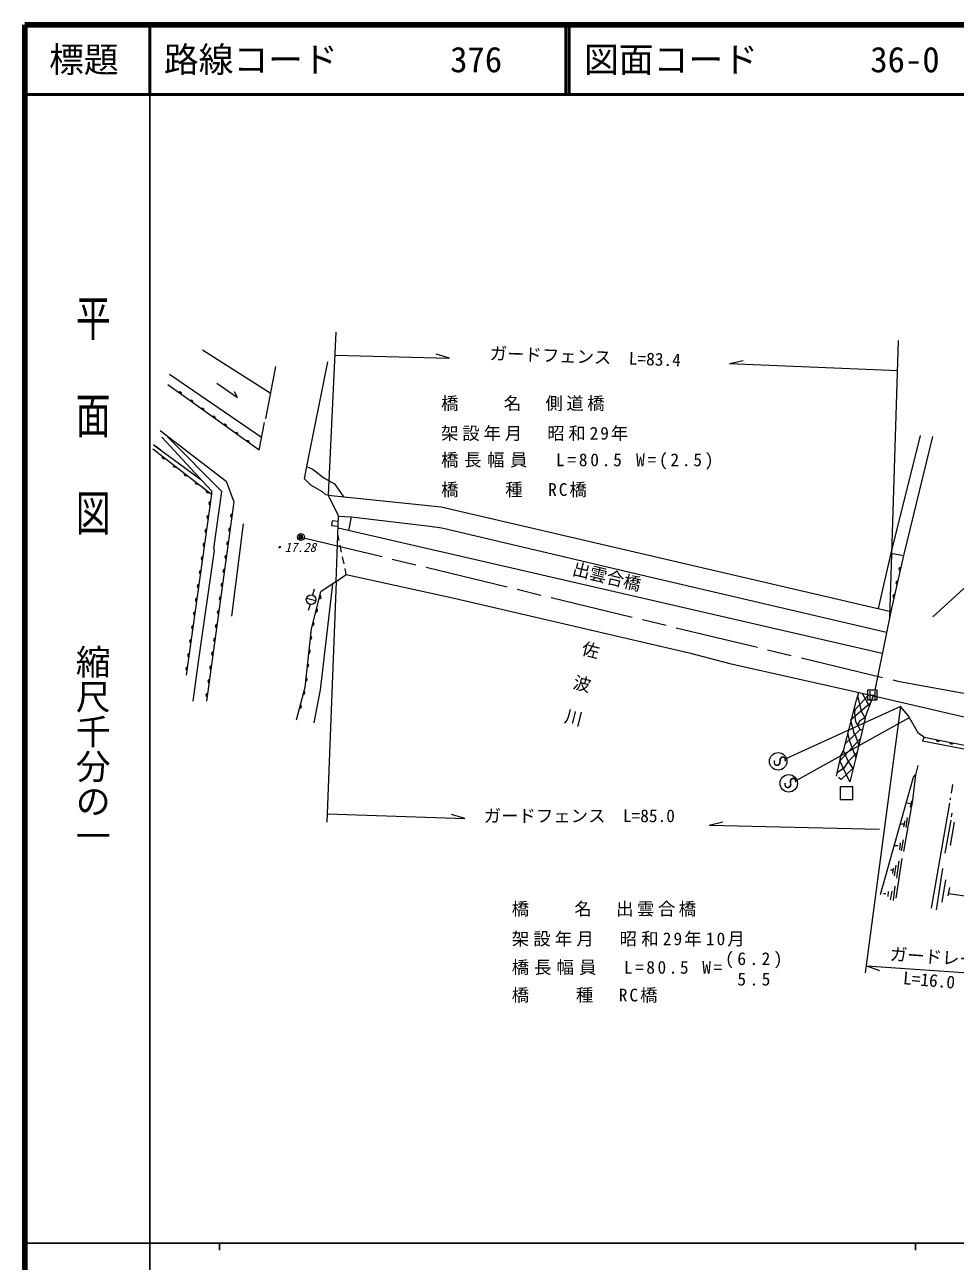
# Model space of a CAD drawing. Units: millimetres, scale not verified. Extents: x 40000 to 680000, y 20000 to 380000.
# Drawn here: x 40000 to 173738, y 202409 to 380000 of the extents above; entities that cross this region are included whole.
import ezdxf
from ezdxf.enums import TextEntityAlignment as Align

# ---------------------------------------------------------------- set-up
doc = ezdxf.new("R2010")
doc.units = ezdxf.units.MM
doc.header["$LTSCALE"] = 1000
doc.header["$PDMODE"] = 32
doc.header["$PDSIZE"] = 500
doc.linetypes.add('CHAIN', pattern=[18.5, 12, -1.5, 3.5, -1.5])
for name, color, linetype, lineweight in [('M-BGD', 7, 'Continuous', 13), ('M-BMK', 2, 'CHAIN', 13), ('M-BMK-SRVR', 3, 'Continuous', 13), ('M-STR-HTXT', 7, 'Continuous', 13), ('M-STR-STR1', 1, 'Continuous', 13), ('M-TTL', 2, 'Continuous', 140), ('M-TTL-BAND', 7, 'Continuous', 25), ('M-TTL-LINE', 7, 'Continuous', 50)]:
    doc.layers.add(name, color=color, linetype=linetype, lineweight=lineweight)
doc.layers.add('M-OTRS', color=6, linetype='Continuous')
doc.layers.add('M-TTL-TXT', color=7, linetype='Continuous')
doc.styles.add('@ＭＳ ゴシック', font='')
doc.styles.add('ＭＳ ゴシック', font='')
doc.styles.get('@ＭＳ ゴシック').set_extended_font_data('@MS Gothic')
doc.styles.get('ＭＳ ゴシック').set_extended_font_data('MS Gothic')

msp = doc.modelspace()

# ---------------------------------------------------------------- linework, layer by layer
at = {"layer": 'M-BGD'}
for p, q in [((65558, 333305), (75295, 327124)), ((76057, 330934), (74618, 323399)), ((60817, 329833), (74025, 320774)), ((73686, 318911), (60565, 328298)), ((59462, 321705), (68945, 314424)), ((73686, 318911), (74448, 322891)), ((59716, 320774), (66828, 313069)), ((68352, 312985), (60478, 320859)), ((168682, 321028), (164497, 304102)), ((170460, 320859), (166277, 303763)), ((59547, 318911), (60817, 317980)), ((60817, 317980), (65304, 314678)), ((80544, 316541), (81476, 316117)), ((81476, 316117), (83000, 314932)), ((68945, 314424), (70046, 311461)), ((80206, 314763), (81052, 313916)), ((83000, 314932), (84524, 314085)), ((66828, 313069), (66836, 312577)), ((67167, 304772), (68352, 312985)), ((81052, 313916), (82746, 312985)), ((82746, 312985), (83254, 312477)), ((84524, 314085), (85878, 312138)), ((70046, 311461), (66121, 282837)), ((83611, 312439), (83254, 312477)), ((85116, 309429), (86894, 309344)), ((86894, 309344), (86548, 307350)), ((71400, 308328), (69707, 295035)), ((84185, 308751), (84100, 308074)), ((84100, 308074), (85061, 307981)), ((85087, 308661), (84185, 308751)), ((163234, 289675), (85050, 307695)), ((85194, 305918), (85014, 306776)), ((64966, 288516), (67252, 304518)), ((67252, 304518), (67167, 304772)), ((85544, 304254), (85338, 305233)), ((164497, 304102), (162663, 296166)), ((166277, 303763), (164475, 295735)), ((164497, 304102), (166277, 303763)), ((85893, 302590), (85687, 303569)), ((86217, 301047), (86037, 301905)), ((81618, 298956), (81374, 298076)), ((84754, 300036), (82581, 298533)), ((81815, 297249), (80498, 297612)), ((81003, 296747), (80759, 295867)), ((64204, 282843), (64966, 288516)), ((162526, 284424), (161126, 284424)), ((161126, 284424), (161126, 283024)), ((161504, 283084), (161504, 284273)), ((162198, 284281), (162198, 283088)), ((162526, 283024), (162526, 284424)), ((157676, 275731), (159538, 283013)), ((159369, 281658), (161331, 283777)), ((159538, 283013), (159859, 284110)), ((159708, 283605), (160216, 281404)), ((160384, 283880), (161401, 282081)), ((161941, 283635), (160724, 280473)), ((160978, 283859), (196538, 275562)), ((161535, 282581), (161062, 282166)), ((161126, 283024), (162526, 283024)), ((161504, 283724), (162198, 283724)), ((165888, 282081), (149463, 274631)), ((161062, 282166), (158692, 280134)), ((159284, 281065), (159369, 281658)), ((159454, 279880), (159284, 281065)), ((160216, 281404), (160808, 280388)), ((166989, 280811), (165888, 282081)), ((168428, 278187), (166989, 280811)), ((150987, 271498), (167074, 280473)), ((158692, 280134), (159200, 278102)), ((160808, 280388), (159454, 274715)), ((160046, 278779), (159454, 279880)), ((159962, 279965), (159708, 279372)), ((159792, 279287), (159708, 279372)), ((160724, 280473), (159962, 279965)), ((160046, 277425), (157149, 274292)), ((160046, 278779), (157845, 276663)), ((158268, 278271), (158522, 277171)), ((158522, 277171), (159454, 274715)), ((159200, 278102), (159369, 278017)), ((159369, 278017), (159877, 276493)), ((160046, 278779), (160385, 278779)), ((169275, 277679), (168428, 278187)), ((169275, 277679), (169021, 277171)), ((169021, 277171), (184176, 274207)), ((169275, 277679), (185951, 274399)), ((157337, 275139), (157676, 275731)), ((157676, 275731), (158353, 274207)), ((159623, 275423), (159284, 275139)), ((156660, 272091), (157337, 275139)), ((158607, 271244), (157149, 274292)), ((158353, 274207), (157676, 273191)), ((159284, 275139), (158353, 274207)), ((158353, 274207), (159030, 273191)), ((159454, 274715), (158607, 271244)), ((168344, 273615), (168005, 272260)), ((157676, 273191), (156760, 272544)), ((157083, 271752), (156998, 271921)), ((157337, 271583), (157083, 271752)), ((159030, 273191), (157337, 271583)), ((163010, 255073), (167751, 271921)), ((168005, 272260), (167582, 268619)), ((167751, 271921), (168005, 272260)), ((159015, 270550), (157215, 270550)), ((157215, 270550), (157215, 268750)), ((159015, 268750), (159015, 270550)), ((173339, 270905), (173170, 269635)), ((157215, 268750), (159015, 268750)), ((167582, 268619), (166312, 261253)), ((167278, 268101), (166835, 268220)), ((167423, 268548), (167267, 267622)), ((172916, 268196), (170291, 253125)), ((173000, 268958), (173000, 268704)), ((173254, 266757), (173170, 266249)), ((165888, 265233), (166396, 265233)), ((166481, 265656), (166312, 264809)), ((166820, 266164), (166650, 264725)), ((173085, 265741), (172238, 260999)), ((173593, 265487), (173000, 262100)), ((166227, 262947), (165973, 261338)), ((165042, 262100), (165465, 262100)), ((165804, 262523), (165719, 261507)), ((165211, 259306), (164957, 257782)), ((166058, 260237), (165211, 254565)), ((165634, 259899), (165296, 257443)), ((164449, 258629), (164703, 258629)), ((164788, 258883), (164703, 258121)), ((171900, 258798), (170968, 252871)), ((165042, 256258), (164788, 254226)), ((172323, 257189), (171815, 253972)), ((172916, 256089), (172662, 254903)), ((163433, 255242), (163772, 255242)), ((164110, 255496), (164026, 254819)), ((164618, 255581), (164364, 254311)), ((172746, 255242), (177181, 254584))]:
    msp.add_line(p, q, dxfattribs=at)
at = {"layer": 'M-BGD', "lineweight": 25}
msp.add_line((58531, 319673), (59547, 318911), dxfattribs=at)
at = {"layer": 'M-BGD'}
for points in [[(80206, 314763), (80544, 316541), (83560, 331594)], [(67609, 328544), (70584, 326464), (70148, 327268)], [(58396, 319098), (66836, 312577), (63218, 286569)], [(79071, 280166), (80282, 284879), (81203, 293225), (82581, 298533)], [(84216, 299663), (82441, 284458), (81546, 279745)]]:
    msp.add_lwpolyline(points, dxfattribs=at)
for centre, radius in [((81156, 297429), 683), ((148285, 274211), 1250), ((149801, 271051), 1250)]:
    msp.add_circle(centre, radius, dxfattribs=at)
for centre, start, end in [((62267, 327011), 337.10218, 131.74141), ((63894, 325847), 337.10218, 131.74141), ((65520, 324684), 337.10218, 131.74141), ((67147, 323520), 337.10218, 131.74141), ((68774, 322356), 337.10218, 131.74141), ((70400, 321193), 337.10218, 131.74141), ((72027, 320029), 337.10218, 131.74141), ((60013, 317920), 154.9901, 309.62933), ((61595, 316697), 154.9901, 309.62933), ((63178, 315475), 154.9901, 309.62933), ((64761, 314252), 154.9901, 309.62933), ((66343, 313029), 154.9901, 309.62933), ((66708, 311248), 94.76153, 249.40076), ((66432, 309267), 94.76153, 249.40076), ((69830, 309472), 94.87334, 249.51257), ((66157, 307286), 94.76153, 249.40076), ((69558, 307490), 94.87334, 249.51257), ((65881, 305305), 94.76153, 249.40076), ((69286, 305509), 94.87334, 249.51257), ((69015, 303527), 94.87334, 249.51257), ((65606, 303324), 94.76153, 249.40076), ((165893, 301799), 90.0313, 244.67054), ((65330, 301344), 94.76153, 249.40076), ((68743, 301546), 94.87334, 249.51257), ((65055, 299363), 94.76153, 249.40076), ((68471, 299564), 94.87334, 249.51257), ((165455, 299847), 90.0313, 244.67054), ((64779, 297382), 94.76153, 249.40076), ((68200, 297583), 94.87334, 249.51257), ((82339, 297824), 268.12702, 62.76626), ((165018, 297896), 90.0313, 244.67054), ((64503, 295401), 94.76153, 249.40076), ((67928, 295601), 94.87334, 249.51257), ((81836, 295888), 268.12702, 62.76626), ((64228, 293420), 94.76153, 249.40076), ((67656, 293620), 94.87334, 249.51257), ((81334, 293952), 268.12702, 62.76626), ((63952, 291439), 94.76153, 249.40076), ((67385, 291638), 94.87334, 249.51257), ((81009, 291976), 276.37987, 71.0191), ((63677, 289458), 94.76153, 249.40076), ((67113, 289657), 94.87334, 249.51257), ((80789, 289988), 276.37987, 71.0191), ((63401, 287477), 94.76153, 249.40076), ((66841, 287675), 94.87334, 249.51257), ((80570, 288000), 276.37987, 71.0191), ((66570, 285694), 94.87334, 249.51257), ((80350, 286012), 276.37987, 71.0191), ((80012, 284054), 268.26819, 62.90742), ((66298, 283713), 94.87334, 249.51257), ((79514, 282117), 268.26819, 62.90742), ((171248, 277348), 181.55484, 336.19408), ((173211, 276962), 181.55484, 336.19408)]:
    msp.add_arc(centre, 256, start, end, dxfattribs=at)
at = {"layer": 'M-BMK'}
msp.add_lwpolyline([(79689, 306419), (165465, 285722), (176769, 283687)], dxfattribs=at)
at = {"layer": 'M-BMK-SRVR'}
msp.add_circle((79689, 306419), 500, dxfattribs=at)
msp.add_point((79689, 306419), dxfattribs=at)
at = {"layer": 'M-OTRS'}
msp.add_point((79689, 306419), dxfattribs=at)
at = {"layer": 'M-STR-HTXT'}
for p, q in [((84693, 335845), (83611, 312439)), ((165550, 334659), (164280, 294781)), ((84608, 332543), (101034, 332119)), ((101034, 332119), (99116, 332687)), ((141284, 331334), (143236, 331772)), ((141284, 331334), (165465, 330341)), ((186293, 309429), (170518, 294968)), ((84754, 300036), (83423, 265487)), ((165888, 282081), (160808, 243812)), ((83508, 266672), (103235, 265995)), ((103235, 265995), (101322, 266578)), ((138372, 265063), (140316, 265533)), ((138372, 265063), (162870, 264453)), ((160978, 244828), (182610, 243341)), ((160978, 244828), (162869, 244179))]:
    msp.add_line(p, q, dxfattribs=at)
at = {"layer": 'M-STR-STR1'}
for p, q in [((83611, 312439), (85116, 309429)), ((83611, 312439), (99848, 310783)), ((84754, 300036), (85116, 309429)), ((86894, 309344), (98240, 307989)), ((99848, 310783), (164475, 295735)), ((98240, 307989), (99933, 307735)), ((99933, 307735), (129397, 300793)), ((84754, 300036), (86217, 301047)), ((86217, 301047), (101711, 297660)), ((129397, 300793), (163856, 292749)), ((101711, 297660), (135493, 289786)), ((164475, 295735), (162159, 284424)), ((135493, 289786), (141335, 288262)), ((141335, 288262), (160978, 283859))]:
    msp.add_line(p, q, dxfattribs=at)
at = {"layer": 'M-TTL'}
for p, q in [((40000, 380000), (40000, 20000)), ((680000, 380000), (40000, 380000))]:
    msp.add_line(p, q, dxfattribs=at)
at = {"layer": 'M-TTL-BAND'}
for p, q in [((58000, 370000), (58000, 20000)), ((40000, 205000), (579000, 205000)), ((68000, 205000), (68000, 204000)), ((168000, 205000), (168000, 204000))]:
    msp.add_line(p, q, dxfattribs=at)
at = {"layer": 'M-TTL-LINE'}
for p, q in [((58000, 380000), (58000, 370000)), ((117750, 380000), (117750, 370000)), ((118250, 380000), (118250, 370000)), ((40000, 370000), (680000, 370000))]:
    msp.add_line(p, q, dxfattribs=at)

# ---------------------------------------------------------------- texts
at = {"layer": 'M-BGD', "style": 'ＭＳ ゴシック', "oblique": 15}
msp.add_text('・17.28', height=1320, dxfattribs=at).set_placement((75566, 303891), align=Align.BOTTOM_LEFT)
at = {"layer": 'M-BGD'}
for s, rotation, style, p in [('出雲合橋', 346.322, 'ＭＳ ゴシック', (118457, 300505)), ('佐\u3000波\u3000川', 255.816, '@ＭＳ ゴシック', (120204, 291798)), ('S', 299.558, 'ＭＳ ゴシック', (146928, 274070)), ('S', 308.042, 'ＭＳ ゴシック', (148492, 270700))]:
    msp.add_text(s, height=1833, rotation=rotation, dxfattribs=dict(at, style=style)).set_placement(p, align=Align.BOTTOM_LEFT)
at = {"layer": 'M-STR-HTXT', "style": 'ＭＳ ゴシック'}
for s, rotation, p in [('ガードフェンス\u3000L=83.4', 357.915, (106778, 331368)), ('ガードレール', 356.067, (164250, 245110)), ('L=16.0', 354.918, (166126, 241663))]:
    msp.add_text(s, height=1833, rotation=rotation, dxfattribs=at).set_placement(p, align=Align.BOTTOM_LEFT)
msp.add_text('ガードフェンス\u3000L=85.0', height=1833, dxfattribs=at).set_placement((105962, 264924), align=Align.BOTTOM_LEFT)
at = {"layer": 'M-STR-HTXT', "char_height": 1833, "attachment_point": 7, "style": 'ＭＳ ゴシック'}
for s, insert in [('\\T1.2;橋\u3000\u3000名\u3000側道橋', (99841, 324503)), ('\\T1.22;架設年月\u3000昭和29年', (99841, 320208)), ('\\T1.32;橋長幅員\u3000L=80.5\\~W=(2.5)', (99841, 316110)), ('\\T1.23;橋\u3000\u3000種\u3000RC橋', (99841, 312130)), ('\\T1.2;橋\u3000\u3000名\u3000出雲合橋', (109990, 251897)), ('\\T1.24;架設年月\u3000昭和29年10月', (109990, 247601)), ('\\T1.4;(6.2)', (140669, 244465)), ('\\T1.29;橋長幅員\u3000L=80.5\\~W=', (109990, 243503)), ('\\T1.4;5.5', (142424, 241991)), ('\\T1.23;橋\u3000\u3000種\u3000RC橋', (109990, 239523))]:
    msp.add_mtext(s, dxfattribs=dict(at, insert=insert))
at = {"layer": 'M-TTL-BAND', "style": '@ＭＳ ゴシック', "width": 1.4}
msp.add_text('平  面  図', height=3666, rotation=270, dxfattribs=at).set_placement((49777, 306475), align=Align.MIDDLE_RIGHT)
at = {"layer": 'M-TTL-BAND', "style": '@ＭＳ ゴシック'}
msp.add_text('縮尺千分の一', height=3666, rotation=270, dxfattribs=at).set_placement((49777, 261030), align=Align.MIDDLE_RIGHT)
at = {"layer": 'M-TTL-TXT', "style": 'ＭＳ ゴシック'}
msp.add_text('標題', height=3666, dxfattribs=at).set_placement((48500, 375000), align=Align.MIDDLE_CENTER)
for s, p in [('路線コード', (60000, 375000)), ('376', (101142, 375000)), ('図面コード', (120380, 375000)), ('36-0', (161521, 375000))]:
    msp.add_text(s, height=3666, dxfattribs=at).set_placement(p, align=Align.MIDDLE_LEFT)

doc.saveas('drawing.dxf')
